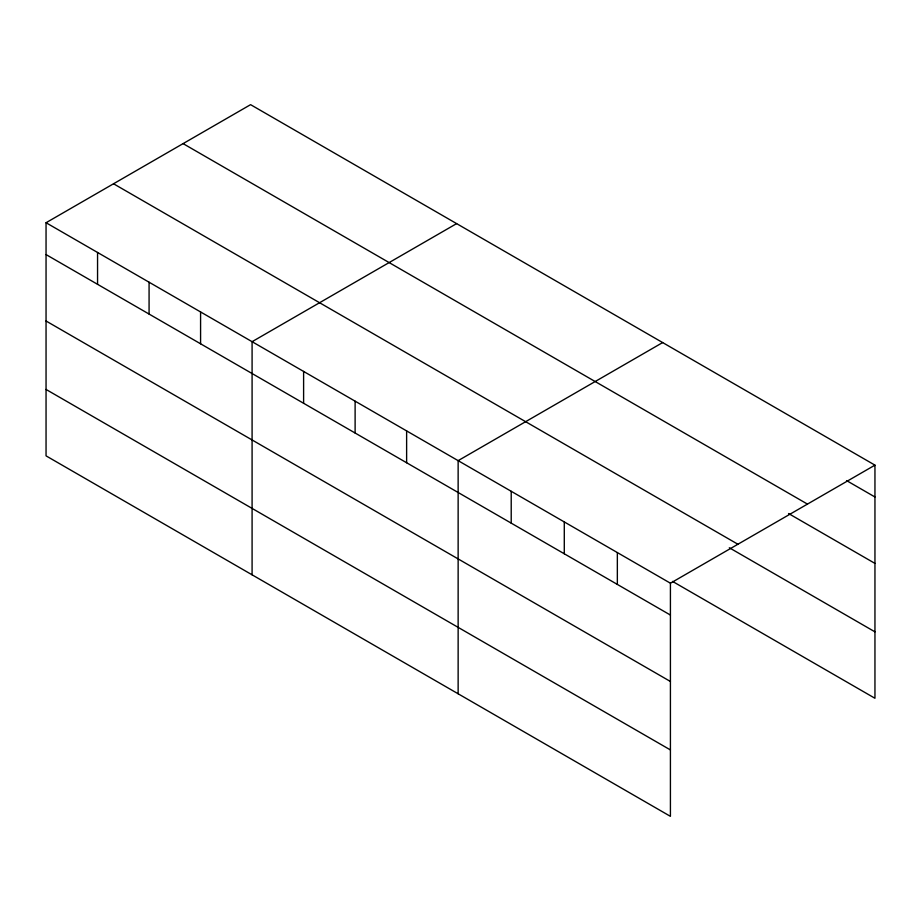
<?xml version="1.0" encoding="UTF-8"?>
<svg xmlns="http://www.w3.org/2000/svg" width="921" height="921" viewBox="0 0 921 921"><rect width="100%" height="100%" fill="white"/><g stroke="black" fill="none" stroke-linecap="round" stroke-linejoin="round"><path stroke-width="1.38" d="M46.05 222.732L670.419 583.212L670.419 816.34L46.05 455.86L46.05 222.732L250.581 104.66L874.95 465.14L874.95 698.268L672.537 581.404M456.62 223.619L252.089 341.691L252.089 574.819M662.66 342.566L458.14 460.65L458.14 693.778M670.419 583.212L874.95 465.14M846.56 480.589L874.95 496.983M183.083 143.618L807.452 504.098M788.549 513.527L874.95 563.399M113.548 183.774L737.917 544.253M729.317 547.753L874.95 631.841M46.05 254.576L670.419 615.055M46.05 321.003L670.419 681.482M46.05 389.445L670.419 749.924M617.346 552.577L617.346 584.421M564.285 521.931L564.285 553.774M511.213 491.296L511.213 523.14M406.622 430.913L406.622 462.756M355.115 401.176L355.115 433.02M303.608 371.439L303.608 403.283M200.582 311.954L200.582 343.798M149.075 282.217L149.075 314.061M97.557 252.481L97.557 284.324"/></g></svg>
